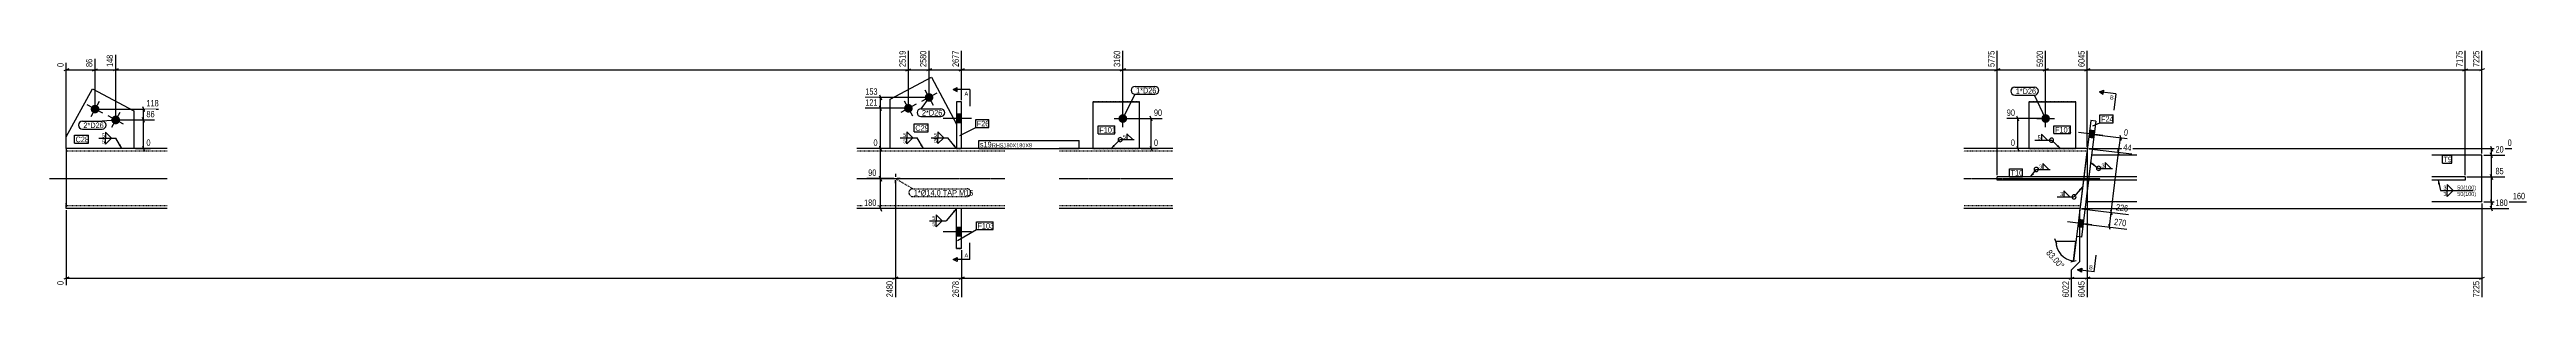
# Model space of a CAD drawing. Header units: millimetres. Extents: x 26 to 44344, y 8 to 1492.
# Drawn here: x 36936 to 44344, y 8 to 755 of the extents above; entities that cross this region are included whole.
import ezdxf

# ---------------------------------------------------------------- set-up
doc = ezdxf.new("R2010")
doc.units = ezdxf.units.MM
doc.linetypes.add('DXK_LINE_DOT2', pattern=[3.9198, 1.9599, -1.9599])
doc.linetypes.add('DXK_LINE_DOT3', pattern=[5.9187, 2.979, -0.9799, 0.9799, -0.9799])
for name, color, linetype in [('MÅLSÆTNING', 7, 'Continuous'), ('STÅL', 7, 'Continuous'), ('TEKST', 7, 'Continuous')]:
    doc.layers.add(name, color=color, linetype=linetype)
doc.styles.add('Arial', font='ARIAL.TTF', dxfattribs={"height": 0.2})
doc.styles.add('Arial Narrow', font='ARIALN.TTF', dxfattribs={"height": 0.2})

msp = doc.modelspace()

# ---------------------------------------------------------------- hatches: boundary and pattern name
at = {"layer": 'STÅL', "linetype": 'Continuous'}
for points in [[(39578.3, 617.6, -1), (39555.4, 605.4, -1)], [(37084, 570.4, -1), (37061, 582.6, -1)], [(37145.8, 537.6, -1), (37122.8, 549.8, -1)], [(39516.5, 584.8, -1), (39493.5, 572.6, -1)], [(39664, 535.1), (39664, 561.1), (39649, 561.1), (39649, 535.1)], [(39664, 535.1), (39664, 561.1), (39649, 561.1), (39649, 535.1)], [(40146.5, 561.1, -1), (40146.5, 535.1, -1)], [(42906.5, 561.1, -1), (42906.5, 535.1, -1)], [(43037.8, 513), (43035.1, 491.2), (43050, 489.3), (43052.7, 511.2)], [(43037.8, 513), (43035.1, 491.2), (43050, 489.3), (43052.7, 511.2)], [(43004.9, 245), (43002.2, 223.2), (43017.1, 221.3), (43019.8, 243.2)], [(43004.9, 245), (43002.2, 223.2), (43017.1, 221.3), (43019.8, 243.2)], [(39649, 221.1), (39649, 195.1), (39664, 195.1), (39664, 221.1)], [(39649, 221.1), (39649, 195.1), (39664, 195.1), (39664, 221.1)]]:
    msp.add_hatch(color=96, dxfattribs=at).paths.add_polyline_path(points)
at = {"layer": 'TEKST', "linetype": 'Continuous'}
for points in [[(37148.8, 470.4), (37152.4, 458.1), (37143.4, 467.3)], [(39546.2, 470.4), (39549.9, 458.1), (39540.9, 467.3)], [(39643.7, 469.9), (39649, 458.1), (39638.8, 466)], [(43006.5, 336.1), (43017, 343.6), (43011.3, 332)], [(39638.5, 270.5), (39649, 278.1), (39643.3, 266.5)]]:
    msp.add_hatch(color=3, dxfattribs=at).paths.add_polyline_path(points)

# ---------------------------------------------------------------- linework, layer by layer
at = {"layer": 'MÅLSÆTNING', "color": 7, "linetype": 'Continuous'}
for p, q in [((39505, 583.7), (39505, 751.4)), ((39566.8, 616.5), (39566.8, 751.4)), ((39566.8, 616.5), (39566.8, 751.4)), ((39664, 603.1), (39664, 751.4)), ((39664, 603.1), (39664, 751.4)), ((40146.5, 553.1), (40146.5, 751.4)), ((42906.5, 553.1), (42906.5, 751.4)), ((42906.5, 553.1), (42906.5, 751.4)), ((43031, 463.1), (43031, 751.4)), ((43031, 463.1), (43031, 751.4)), ((44161.5, 378.1), (44161.5, 751.4)), ((36994, 697.2), (36979, 691.2)), ((36986.5, 463.1), (36986.5, 714.9)), ((37065, 691.2), (37080, 697.2)), ((37072.5, 581.5), (37072.5, 727)), ((37072.5, 694.2), (37134.3, 694.2)), ((37141.8, 697.2), (37126.8, 691.2)), ((37141.8, 697.2), (37126.8, 691.2)), ((37134.3, 548.7), (37134.3, 739.2)), ((37134.3, 548.7), (37134.3, 739.2)), ((39497.5, 691.2), (39512.5, 697.2)), ((39505, 694.2), (39566.8, 694.2)), ((39574.3, 697.2), (39559.3, 691.2)), ((39574.3, 697.2), (39559.3, 691.2)), ((39566.8, 694.2), (39664, 694.2)), ((39671.5, 697.2), (39656.5, 691.2)), ((39656.5, 691.2), (39671.5, 697.2)), ((39664, 694.2), (40146.5, 694.2)), ((40139, 691.2), (40154, 697.2)), ((42769, 697.2), (42754, 691.2)), ((42754, 691.2), (42769, 697.2)), ((42761.5, 694.2), (42906.5, 694.2)), ((42914, 697.2), (42899, 691.2)), ((42899, 691.2), (42914, 697.2)), ((42906.5, 694.2), (43031, 694.2)), ((43038.5, 697.2), (43023.5, 691.2)), ((43023.5, 691.2), (43038.5, 697.2)), ((44154, 691.2), (44169, 697.2)), ((44161.5, 694.2), (44211.5, 694.2)), ((44219, 697.2), (44204, 691.2)), ((39561.8, 611.5), (39376.3, 611.5)), ((39418.4, 619), (39424.4, 604)), ((39421.4, 578.7), (39421.4, 611.5)), ((37077.5, 576.5), (37262.8, 576.5)), ((37139.3, 543.7), (37250.6, 543.7)), ((37214.8, 584), (37220.8, 569)), ((37220.8, 536.2), (37214.8, 551.2)), ((37217.8, 543.7), (37217.8, 576.5)), ((39500, 578.7), (39376.3, 578.7)), ((39424.4, 571.2), (39418.4, 586.2)), ((40151.5, 548.1), (40263.9, 548.1)), ((40234, 540.6), (40228, 555.6)), ((40231, 458.1), (40231, 548.1)), ((42901.5, 548.1), (42790.3, 548.1)), ((42826.1, 540.6), (42820.1, 555.6)), ((42823.1, 458.1), (42823.1, 548.1)), ((37193.7, 458.1), (37238.5, 458.1)), ((37214.8, 465.6), (37220.8, 450.6)), ((39445.7, 458.1), (39400.7, 458.1)), ((39445.7, 458.1), (39400.7, 458.1)), ((39418.4, 465.6), (39424.4, 450.6)), ((39424.4, 450.6), (39418.4, 465.6)), ((39421.4, 368.1), (39421.4, 458.1)), ((40201.5, 458.1), (40251.7, 458.1)), ((40228, 465.6), (40234, 450.6)), ((42851.5, 458.1), (42802.4, 458.1)), ((42820.1, 465.6), (42826.1, 450.6)), ((43030.4, 453.1), (42989.6, 120.5)), ((43031, 453.1), (43031, 12)), ((43031, 453.1), (43031, 12)), ((43036, 457.5), (43164.6, 441.7)), ((43041.4, 501.5), (43150.7, 488.1)), ((43102.6, 266.6), (43124.7, 446.6)), ((43126.8, 438.8), (43122.7, 454.4)), ((43126.8, 438.8), (43122.7, 454.4)), ((43124.7, 446.6), (43130.1, 490.6)), ((43128.1, 498.4), (43132.2, 482.8)), ((44236.8, 465.6), (44242.8, 450.6)), ((44242.8, 430.6), (44236.8, 445.6)), ((44242.8, 430.6), (44236.8, 445.6)), ((44239.8, 438.1), (44239.8, 458.1)), ((39418.4, 375.6), (39424.4, 360.6)), ((39424.4, 360.6), (39418.4, 375.6)), ((44166.5, 373.1), (44279.9, 373.1)), ((44166.5, 373.1), (44279.9, 373.1)), ((44216.5, 438.1), (44279.9, 438.1)), ((44236.8, 380.6), (44242.8, 365.6)), ((44242.8, 365.6), (44236.8, 380.6)), ((44239.8, 373.1), (44239.8, 438.1)), ((44239.8, 298.1), (44239.8, 373.1)), ((39461.5, 368.1), (39381.2, 368.1)), ((39461.5, 368.1), (39381.2, 368.1)), ((39421.4, 278.1), (39421.4, 368.1)), ((39466.5, 363.1), (39466.5, 12)), ((39466.5, 363.1), (39466.5, 12)), ((44216.5, 298.1), (44344.1, 298.1)), ((44216.5, 298.1), (44344.1, 298.1)), ((44236.8, 305.6), (44242.8, 290.6)), ((44236.8, 305.6), (44242.8, 290.6)), ((44239.8, 278.1), (44239.8, 298.1)), ((36986.5, 273.1), (36986.5, 48.6)), ((39445.7, 278.1), (39369, 278.1)), ((39418.4, 285.6), (39424.4, 270.6)), ((43008.5, 233.5), (43149.2, 216.2)), ((43008.9, 119.3), (43008.9, 273.1)), ((43008.9, 119.3), (43008.9, 273.1)), ((43013.9, 277.5), (43154.6, 260.2)), ((43013.9, 277.5), (43154.6, 260.2)), ((43099.3, 214.8), (43095.2, 230.4)), ((43097.2, 222.6), (43102.6, 266.6)), ((43100.6, 274.4), (43104.7, 258.8)), ((43100.6, 274.4), (43104.7, 258.8)), ((44211.5, 293.1), (44211.5, 12)), ((44242.8, 270.6), (44236.8, 285.6)), ((39664, 153.1), (39664, 12)), ((39664, 153.1), (39664, 12)), ((42939.9, 172.5), (42933.9, 187.5)), ((42936.9, 180), (42996.9, 180)), ((42989.6, 120.5), (42996.9, 180)), ((42981.8, 118.4), (42997.4, 122.5)), ((36994, 72.3), (36979, 66.3)), ((36986.5, 69.3), (39466.5, 69.3)), ((39474, 72.3), (39459, 66.3)), ((39459, 66.3), (39474, 72.3)), ((39466.5, 69.3), (39664, 69.3)), ((39671.5, 72.3), (39656.5, 66.3)), ((39656.5, 66.3), (39671.5, 72.3)), ((43038.5, 72.3), (43023.5, 66.3)), ((43038.5, 72.3), (43023.5, 66.3)), ((43031, 69.3), (44211.5, 69.3)), ((44204, 66.3), (44219, 72.3))]:
    msp.add_line(p, q, dxfattribs=at)
msp.add_arc((42996.9, 180), 60, 180, 263, dxfattribs=at)
at = {"layer": 'STÅL', "color": 2, "linetype": 'Continuous'}
for p, q in [((39450.7, 606.4), (39574.3, 672.1)), ((39574.3, 672.1), (39649, 531.4)), ((36986.5, 493.1), (37065, 637.1)), ((37065, 637.1), (37188.7, 571.4)), ((39450.7, 458.1), (39450.7, 606.4)), ((39664, 598.1), (39649, 598.1)), ((39649, 598.1), (39649, 458.1)), ((39664, 458.1), (39664, 598.1)), ((40056.5, 598.1), (40196.5, 598.1)), ((40056.5, 598.1), (40056.5, 458.1)), ((40196.5, 458.1), (40196.5, 598.1)), ((42856.5, 598.1), (42996.5, 598.1)), ((42856.5, 598.1), (42856.5, 458.1)), ((42996.5, 458.1), (42996.5, 598.1)), ((37188.7, 571.4), (37188.7, 458.1)), ((43041.3, 541.8), (43030.5, 453.6)), ((43056.2, 540), (43041.3, 541.8)), ((43056.2, 540), (43043.7, 438.1)), ((36986.5, 458.1), (36986.5, 493.1)), ((37288.7, 458.1), (36986.5, 458.1)), ((36986.5, 458.1), (36986.5, 294.1)), ((39794, 458.1), (39350.7, 458.1)), ((40296.5, 458.1), (39956.5, 458.1)), ((43031, 458.1), (42661.5, 458.1)), ((43029.8, 448.2), (43020.6, 373.1)), ((43030.5, 453.4), (43029.8, 448.2)), ((43030.5, 453.6), (43030.5, 453.4)), ((42761.5, 363.1), (42761.5, 373.1)), ((43179.5, 373.1), (42761.5, 373.1)), ((43043.7, 438.1), (43035.7, 373.1)), ((43179.5, 438.1), (43043.7, 438.1)), ((44211.5, 438.1), (44061.5, 438.1)), ((44161.5, 373.1), (44061.5, 373.1)), ((44161.5, 373.1), (44161.5, 363.1)), ((44211.5, 298.1), (44211.5, 438.1)), ((43179.5, 363.1), (42761.5, 363.1)), ((43019.4, 363.1), (43009.5, 282.6)), ((43026.5, 298.1), (43013.6, 192.6)), ((43034.5, 363.1), (43026.5, 298.1)), ((43179.5, 298.1), (43026.5, 298.1)), ((44161.5, 363.1), (44061.5, 363.1)), ((44211.5, 298.1), (44061.5, 298.1)), ((36986.5, 294.1), (36986.5, 282.8)), ((36986.5, 278.1), (36986.5, 282.8)), ((37288.7, 278.1), (36986.5, 278.1)), ((39794, 278.1), (39350.7, 278.1)), ((39649, 158.1), (39649, 278.1)), ((39664, 158.1), (39664, 278.1)), ((40296.5, 278.1), (39956.5, 278.1)), ((43008.9, 278.1), (42661.5, 278.1)), ((43009.5, 282.6), (42998.7, 194.4)), ((39664, 158.1), (39649, 158.1)), ((43013.6, 192.6), (42998.7, 194.4))]:
    msp.add_line(p, q, dxfattribs=at)
at = {"layer": 'STÅL', "color": 96, "linetype": 'Continuous'}
for p, q in [((37084.7, 599.5), (37060.3, 553.5)), ((39492.8, 601.6), (39517.2, 555.7)), ((39589.8, 623.7), (39543.9, 599.3)), ((39554.7, 634.5), (39579, 588.5)), ((37095.5, 564.3), (37049.5, 588.7)), ((37157.3, 531.5), (37111.4, 555.9)), ((37146.5, 566.6), (37122.1, 520.7)), ((39528, 590.9), (39482.1, 566.5)), ((39694, 548.1), (39609, 548.1)), ((39694, 548.1), (39609, 548.1)), ((39664, 561.1), (39649, 561.1)), ((39664, 561.1), (39649, 561.1)), ((39664, 535.1), (39649, 535.1)), ((39664, 535.1), (39649, 535.1)), ((40120.5, 548.1), (40172.5, 548.1)), ((40146.5, 522.1), (40146.5, 574.1)), ((42880.5, 548.1), (42932.5, 548.1)), ((42906.5, 522.1), (42906.5, 574.1)), ((43077.6, 497), (43005.2, 505.9)), ((43077.6, 497), (43005.2, 505.9)), ((43050, 489.3), (43035.1, 491.2)), ((43050, 489.3), (43035.1, 491.2)), ((43052.7, 511.2), (43037.8, 513)), ((43052.7, 511.2), (43037.8, 513)), ((39466.5, 382.1), (39466.5, 372.8)), ((39452.5, 368.1), (39461.8, 368.1)), ((39466.5, 354.1), (39466.5, 363.4)), ((39480.5, 368.1), (39471.1, 368.1)), ((43044.7, 229), (42972.3, 237.9)), ((43044.7, 229), (42972.3, 237.9)), ((43017.1, 221.3), (43002.2, 223.2)), ((43017.1, 221.3), (43002.2, 223.2)), ((43019.8, 243.2), (43004.9, 245)), ((43019.8, 243.2), (43004.9, 245)), ((39694, 208.1), (39609, 208.1)), ((39694, 208.1), (39609, 208.1)), ((39664, 221.1), (39649, 221.1)), ((39664, 221.1), (39649, 221.1)), ((39664, 195.1), (39649, 195.1)), ((39664, 195.1), (39649, 195.1))]:
    msp.add_line(p, q, dxfattribs=at)
at = {"layer": 'STÅL', "color": 7, "linetype": 'DXK_LINE_DOT2'}
for p, q in [((40196.5, 598.1), (40056.5, 598.1)), ((42996.5, 598.1), (42856.5, 598.1)), ((39649, 531.4), (39649.1, 531.1)), ((39649.1, 531.1), (39649.1, 458.1)), ((37188.7, 458.1), (36986.5, 458.1)), ((37288.7, 450.1), (36986.5, 450.1)), ((39794, 450.1), (39350.7, 450.1)), ((39649, 458.1), (39450.7, 458.1)), ((39649, 458.1), (39664, 458.1)), ((40296.5, 450.1), (39956.5, 450.1)), ((40056.5, 458.1), (40196.5, 458.1)), ((43030.1, 450.1), (42661.5, 450.1)), ((42856.5, 458.1), (42996.5, 458.1)), ((43030.5, 453.6), (43009.5, 282.6)), ((43031, 458.1), (43030.5, 453.6)), ((43043.7, 438.1), (43026.5, 298.1)), ((36986.5, 288), (36986.5, 294.1)), ((36986.5, 286.7), (36986.5, 288)), ((36986.5, 286.1), (36986.5, 286.7)), ((37288.7, 286.1), (36986.5, 286.1)), ((36986.5, 282.8), (36986.5, 286.1)), ((39794, 286.1), (39350.7, 286.1)), ((39664, 278.1), (39649, 278.1)), ((40296.5, 286.1), (39956.5, 286.1)), ((43009.9, 286.1), (42661.5, 286.1)), ((43009.5, 282.6), (43008.9, 278.1)), ((39649, 158.1), (39664, 158.1))]:
    msp.add_line(p, q, dxfattribs=at)
at = {"layer": 'STÅL', "color": 7, "linetype": 'DXK_LINE_DOT3'}
for p, q in [((36936.5, 368.1), (37288.7, 368.1)), ((39350.7, 368.1), (39794, 368.1)), ((39956.5, 368.1), (40296.5, 368.1)), ((42661.5, 368.1), (43070, 368.1))]:
    msp.add_line(p, q, dxfattribs=at)

# ---------------------------------------------------------------- wipeouts: each hides what was drawn before it
at = {"color": 0, "linetype": 'Continuous'}
msp.add_wipeout([(43109.5, 604.4), (43111, 616.9), (43100, 618.2), (43098.4, 605.8)], dxfattribs=at).dxf.layer = 'TEKST'

# ---------------------------------------------------------------- next in the draw order: hatches: boundary and pattern name
at = {"layer": 'TEKST', "linetype": 'Continuous'}
msp.add_hatch(color=30, dxfattribs=at).paths.add_polyline_path([(43079.5, 627), (43078.7, 620.8), (43067.1, 628.5)])

# ---------------------------------------------------------------- next in the draw order: linework, layer by layer
at = {"layer": 'TEKST', "color": 30, "linetype": 'Continuous'}
for p, q in [((43067.1, 628.5), (43080.3, 633.2)), ((43067.1, 628.5), (43078.7, 620.8)), ((43078.7, 620.8), (43080.3, 633.2))]:
    msp.add_line(p, q, dxfattribs=at)
at = {"layer": 'TEKST', "color": 7, "linetype": 'Continuous'}
for q in [(43067.1, 628.5), (43110.6, 572.8)]:
    msp.add_line((43116.7, 622.4), q, dxfattribs=at)

# ---------------------------------------------------------------- next in the draw order: texts
at = {"layer": 'TEKST', "color": 3, "linetype": 'Continuous', "style": 'Arial'}
msp.add_text('B', height=11.9, rotation=-7.00154, dxfattribs=at).set_placement((43098.4, 605.8))

# ---------------------------------------------------------------- next in the draw order: wipeouts: each hides what was drawn before it
at = {"color": 0, "linetype": 'Continuous'}
for points, layer in [([(39562.8, 755.4), (39534.8, 755.4), (39534.8, 698.7), (39562.8, 698.7)], 'MÅLSÆTNING'), ([(39660, 755.4), (39632, 755.4), (39632, 698.7), (39660, 698.7)], 'MÅLSÆTNING'), ([(40142.5, 755.4), (40114.5, 755.4), (40114.5, 698.7), (40142.5, 698.7)], 'MÅLSÆTNING'), ([(42902.5, 755.4), (42874.5, 755.4), (42874.5, 698.7), (42902.5, 698.7)], 'MÅLSÆTNING'), ([(37266.8, 580.5), (37266.8, 608.5), (37222.3, 608.5), (37222.3, 580.5)], 'MÅLSÆTNING'), ([(39416.9, 615.5), (39416.9, 643.5), (39372.3, 643.5), (39372.3, 615.5)], 'MÅLSÆTNING'), ([(40267.9, 552.1), (40267.9, 580.1), (40235.5, 580.1), (40235.5, 552.1)], 'MÅLSÆTNING'), ([(42818.6, 552.1), (42818.6, 580.1), (42786.3, 580.1), (42786.3, 552.1)], 'MÅLSÆTNING'), ([(43155.1, 491.5), (43158.5, 519.3), (43138.5, 521.8), (43135.1, 494)], 'MÅLSÆTNING'), ([(40255.7, 462.1), (40255.7, 490.1), (40235.5, 490.1), (40235.5, 462.1)], 'MÅLSÆTNING'), ([(42818.6, 462.1), (42818.6, 490.1), (42798.4, 490.1), (42798.4, 462.1)], 'MÅLSÆTNING'), ([(39413.2, 372.1), (39413.2, 400.1), (39380.9, 400.1), (39380.9, 372.1)], 'MÅLSÆTNING'), ([(39413.2, 282.1), (39413.2, 310.1), (39368.7, 310.1), (39368.7, 282.1)], 'MÅLSÆTNING'), ([(43155.4, 264.1), (43158.8, 291.9), (43114.6, 297.4), (43111.2, 269.6)], 'MÅLSÆTNING'), ([(36982.5, 64.7), (36954.5, 64.7), (36954.5, 44.6), (36982.5, 44.6)], 'MÅLSÆTNING'), ([(39462.5, 64.7), (39434.5, 64.7), (39434.5, 8), (39462.5, 8)], 'MÅLSÆTNING'), ([(44207.5, 64.7), (44179.5, 64.7), (44179.5, 8), (44207.5, 8)], 'MÅLSÆTNING'), ([(39684, 616.5), (39684, 629), (39672.9, 629), (39672.9, 616.5)], 'TEKST'), ([(39684, 131.5), (39684, 144), (39672.9, 144), (39672.9, 131.5)], 'TEKST')]:
    msp.add_wipeout(points, dxfattribs=at).dxf.layer = layer
at = {"color": 0}
for points, layer in [([(42949.9, 89.4), (42970.9, 107.9), (42922.2, 163), (42901.2, 144.4)], 'MÅLSÆTNING'), ([(40239.4, 624), (40239.4, 641.5), (40186.1, 641.5), (40186.1, 624)], 'TEKST'), ([(42870.2, 621.5), (42870.2, 639), (42816.9, 639), (42816.9, 621.5)], 'TEKST'), ([(37090.9, 519.4), (37090.9, 536.9), (37037.7, 536.9), (37037.7, 519.4)], 'TEKST'), ([(39742.4, 524.4), (39742.4, 541.9), (39709.4, 541.9), (39709.4, 524.4)], 'TEKST'), ([(42978.1, 505.7), (42978.1, 523.2), (42934.4, 523.2), (42934.4, 505.7)], 'TEKST'), ([(39498.2, 491.8), (39498.2, 506.3), (39488.6, 506.3), (39488.6, 491.8)], 'TEKST'), ([(40155.9, 486.2), (40155.9, 500.7), (40146.3, 500.7), (40146.3, 486.2)], 'TEKST'), ([(42891.4, 484.5), (42891.4, 499), (42881.7, 499), (42881.7, 484.5)], 'TEKST'), ([(42895.6, 396.9), (42895.6, 411.4), (42886, 411.4), (42886, 396.9)], 'TEKST'), ([(39677, 316.9), (39677, 334.4), (39521.4, 334.4), (39521.4, 316.9)], 'TEKST'), ([(42958.5, 314.6), (42958.5, 329.1), (42948.9, 329.1), (42948.9, 314.6)], 'TEKST'), ([(44104.7, 333.8), (44104.7, 348.3), (44095.1, 348.3), (44095.1, 333.8)], 'TEKST'), ([(39585.3, 242.9), (39585.3, 257.4), (39575.7, 257.4), (39575.7, 242.9)], 'TEKST'), ([(39755.2, 217.9), (39755.2, 235.4), (39711.6, 235.4), (39711.6, 217.9)], 'TEKST')]:
    msp.add_wipeout(points, dxfattribs=at).dxf.layer = layer

# ---------------------------------------------------------------- next in the draw order: hatches: boundary and pattern name
at = {"layer": 'TEKST', "linetype": 'Continuous'}
for color, points in [(30, [(39651.5, 635.2), (39651.5, 629), (39639, 635.2)]), (3, [(40122.4, 464.6), (40111.2, 458.1), (40118, 469.1)]), (3, [(42871.6, 381.2), (42861.6, 373.1), (42866.6, 385)]), (30, [(39651.5, 131.5), (39651.5, 125.3), (39639, 125.3)])]:
    msp.add_hatch(color=color, dxfattribs=at).paths.add_polyline_path(points)

# ---------------------------------------------------------------- next in the draw order: linework, layer by layer
at = {"layer": 'MÅLSÆTNING', "color": 7, "linetype": 'Continuous'}
for p, q in [((39505, 583.7), (39505, 751.4)), ((40146.5, 553.1), (40146.5, 751.4)), ((42761.5, 378.1), (42761.5, 751.4)), ((42761.5, 378.1), (42761.5, 751.4)), ((37134.3, 694.2), (39505, 694.2)), ((39497.5, 691.2), (39512.5, 697.2)), ((40154, 697.2), (40139, 691.2)), ((40146.5, 694.2), (42761.5, 694.2)), ((37139.3, 543.7), (37250.6, 543.7)), ((37220.8, 536.2), (37214.8, 551.2)), ((37217.8, 458.1), (37217.8, 543.7)), ((39500, 578.7), (39376.3, 578.7)), ((39424.4, 571.2), (39418.4, 586.2)), ((39421.4, 458.1), (39421.4, 578.7)), ((43036, 458.1), (44300.5, 458.1)), ((43036, 457.5), (43164.6, 441.7)), ((42983.9, 94.3), (43008.9, 119.3)), ((42983.9, 12), (42983.9, 94.3)), ((42976.4, 66.3), (42991.4, 72.3)), ((42983.9, 69.3), (43031, 69.3))]:
    msp.add_line(p, q, dxfattribs=at)
at = {"layer": 'TEKST', "color": 30, "linetype": 'Continuous'}
for p, q in [((39639, 635.2), (39651.5, 641.5)), ((39639, 635.2), (39651.5, 629)), ((39651.5, 629), (39651.5, 641.5)), ((39639, 125.3), (39651.5, 131.5)), ((39651.5, 119), (39639, 125.3)), ((39651.5, 131.5), (39651.5, 119))]:
    msp.add_line(p, q, dxfattribs=at)
at = {"layer": 'TEKST', "color": 7, "linetype": 'Continuous'}
for p, q in [((39689, 635.2), (39639, 635.2)), ((39689, 635.2), (39689, 585.2)), ((39689, 125.3), (39689, 175.3)), ((39689, 125.3), (39639, 125.3))]:
    msp.add_line(p, q, dxfattribs=at)
at = {"layer": 'TEKST', "color": 3, "linetype": 'Continuous'}
for p, q in [((39518.6, 490.3), (39500.8, 508.1)), ((39500.8, 508.1), (39500.8, 490.3)), ((39500.8, 490.3), (39518.6, 490.3)), ((40111.2, 458.1), (40138.5, 484.7)), ((40138.5, 484.7), (40179.9, 484.7)), ((40176.3, 484.7), (40158.4, 502.6)), ((40158.4, 502.6), (40158.4, 484.7)), ((40158.4, 484.7), (40176.3, 484.7)), ((42893.9, 500.9), (42893.9, 483)), ((42861.6, 373.1), (42878.3, 395.4)), ((42878.3, 395.4), (42919.6, 395.4)), ((42916.1, 395.4), (42898.2, 413.2)), ((42898.2, 413.2), (42898.2, 395.4)), ((42898.2, 395.4), (42916.1, 395.4)), ((42941.1, 313.1), (42991.2, 313.1)), ((42978.9, 313.1), (42961.1, 331)), ((42961.1, 331), (42961.1, 313.1)), ((42961.1, 313.1), (42978.9, 313.1)), ((43017, 343.6), (42991.2, 313.1)), ((44125.2, 332.3), (44107.3, 350.2)), ((44107.3, 350.2), (44107.3, 332.3)), ((44107.3, 332.3), (44125.2, 332.3)), ((39605.7, 241.4), (39587.9, 259.3)), ((39587.9, 259.3), (39587.9, 241.4)), ((39587.9, 241.4), (39605.7, 241.4))]:
    msp.add_line(p, q, dxfattribs=at)
for centre, start, end in [((40138.5, 484.7), 90, 270), ((40138.5, 484.7), 270, 90), ((42878.3, 395.4), 90, 270), ((42878.3, 395.4), 270, 90), ((42991.2, 313.1), 90, 270), ((42991.2, 313.1), 270, 90)]:
    msp.add_arc(centre, 6.25, start, end, dxfattribs=at)

# ---------------------------------------------------------------- next in the draw order: texts
at = {"layer": 'MÅLSÆTNING', "color": 3, "linetype": 'Continuous', "style": 'Arial Narrow'}
for s, height, rotation, p in [('2580', 19.09, 90.00021, (39558.8, 702.7)), ('2677', 19.09, 90.00021, (39656, 702.7)), ('3160', 19.09, 90.00021, (40138.5, 702.7)), ('5920', 19.09, 90.00021, (42898.5, 702.7)), ('0', 19.1, -7.00154, (43139.5, 497.5)), ('0', 19.1, 90.00021, (36978.5, 48.6)), ('2480', 19.09, 90.00021, (39458.5, 12)), ('7225', 19.09, 90.00021, (44203.5, 12))]:
    msp.add_text(s, height=height, rotation=rotation, dxfattribs=at).set_placement(p)
for s, height, p in [('118', 19.09, (37226.3, 584.5)), ('153', 19.09, (39376.3, 619.5)), ('90', 19.09, (40239.5, 556.1)), ('90', 19.09, (42790.3, 556.1)), ('0', 19.1, (40239.5, 466.1)), ('0', 19.1, (42802.4, 466.1)), ('90', 19.09, (39384.9, 376.1)), ('180', 19.09, (39372.7, 286.1))]:
    msp.add_text(s, height=height, dxfattribs=at).set_placement(p)
at = {"layer": 'MÅLSÆTNING', "color": 3, "style": 'Arial Narrow'}
msp.add_text('83.00°', height=19.09, rotation=-48.50088, dxfattribs=at).set_placement((42906.8, 144.1))
at = {"layer": 'TEKST', "color": 3, "linetype": 'Continuous', "style": 'Arial'}
for p in [(39672.9, 616.5), (39672.9, 131.5)]:
    msp.add_text('A', height=11.9, dxfattribs=at).set_placement(p)
at = {"layer": 'TEKST', "color": 3, "style": 'Arial Narrow'}
for s, p in [('5', (40147.3, 487.2)), ('5', (42882.7, 485.5)), ('3', (42887, 397.9)), ('3', (42949.9, 315.6))]:
    msp.add_text(s, height=11.9, dxfattribs=at).set_placement(p)

# ---------------------------------------------------------------- next in the draw order: wipeouts: each hides what was drawn before it
at = {"color": 0, "linetype": 'Continuous'}
msp.add_wipeout([(43150, 220.1), (43153.4, 247.9), (43109.2, 253.4), (43105.8, 225.6)], dxfattribs=at).dxf.layer = 'MÅLSÆTNING'
at = {"color": 0}
for points in [[(40239.4, 624), (40239.4, 641.5), (40186.1, 641.5), (40186.1, 624)], [(42870.2, 621.5), (42870.2, 639), (42816.9, 639), (42816.9, 621.5)], [(37090.9, 519.4), (37090.9, 536.9), (37037.7, 536.9), (37037.7, 519.4)], [(39742.4, 524.4), (39742.4, 541.9), (39709.4, 541.9), (39709.4, 524.4)], [(42978.1, 505.7), (42978.1, 523.2), (42934.4, 523.2), (42934.4, 505.7)], [(39677, 316.9), (39677, 334.4), (39521.4, 334.4), (39521.4, 316.9)], [(39755.2, 217.9), (39755.2, 235.4), (39711.6, 235.4), (39711.6, 217.9)]]:
    msp.add_wipeout(points, dxfattribs=at).dxf.layer = 'TEKST'

# ---------------------------------------------------------------- next in the draw order: hatches: boundary and pattern name
at = {"layer": 'TEKST', "linetype": 'Continuous'}
msp.add_hatch(color=3, dxfattribs=at).paths.add_polyline_path([(42943.8, 468.9), (42950.8, 458.1), (42939.5, 464.3)])

# ---------------------------------------------------------------- next in the draw order: linework, layer by layer
at = {"layer": 'MÅLSÆTNING', "color": 7, "linetype": 'Continuous'}
msp.add_line((43013.9, 278.1), (44292.1, 278.1), dxfattribs=at)
at = {"layer": 'TEKST', "color": 7, "linetype": 'Continuous'}
for p, q in [((40146.5, 548.1), (40183.1, 621)), ((40183.1, 644.5), (40242.4, 644.5)), ((40183.1, 621), (40242.4, 621)), ((42813.9, 642), (42873.2, 642)), ((42813.9, 618.5), (42873.2, 618.5)), ((42906.5, 548.1), (42873.2, 618.5)), ((37034.7, 539.9), (37093.9, 539.9)), ((37135.2, 542.8), (37093.9, 539.9)), ((39658.7, 497.5), (39706.4, 521.4)), ((39706.4, 544.9), (39745.4, 544.9)), ((39706.4, 521.4), (39706.4, 544.9)), ((39706.4, 521.4), (39745.4, 521.4)), ((39745.4, 521.4), (39745.4, 544.9)), ((42931.4, 526.2), (42981.1, 526.2)), ((42931.4, 502.7), (42931.4, 526.2)), ((42981.1, 502.7), (42981.1, 526.2)), ((37034.7, 516.4), (37093.9, 516.4)), ((42931.4, 502.7), (42981.1, 502.7)), ((39708.6, 238.4), (39758.2, 238.4)), ((39708.6, 214.9), (39708.6, 238.4)), ((39758.2, 214.9), (39758.2, 238.4)), ((39652.3, 182.4), (39708.6, 214.9)), ((39708.6, 214.9), (39758.2, 214.9))]:
    msp.add_line(p, q, dxfattribs=at)
at = {"layer": 'TEKST', "color": 3, "linetype": 'Continuous'}
for p, q in [((42874, 483), (42924.1, 483)), ((42911.8, 483), (42893.9, 500.9)), ((42893.9, 483), (42911.8, 483)), ((42950.8, 458.1), (42924.1, 483))]:
    msp.add_line(p, q, dxfattribs=at)
at = {"layer": 'TEKST', "color": 7, "linetype": 'DXK_LINE_DOT2'}
for p, q in [((39466.5, 368.1), (39518.4, 337.4)), ((39518.4, 337.4), (39680, 337.4)), ((39518.4, 313.9), (39680, 313.9))]:
    msp.add_line(p, q, dxfattribs=at)
at = {"layer": 'TEKST', "color": 7, "linetype": 'Continuous'}
for centre, start, end in [((40183.1, 632.8), 90, 270), ((40242.4, 632.8), 270, 90), ((42813.9, 630.3), 90, 270), ((42873.2, 630.3), 270, 90), ((37034.7, 528.2), 90, 270), ((37093.9, 528.2), 270, 90)]:
    msp.add_arc(centre, 11.7, start, end, dxfattribs=at)
at = {"layer": 'TEKST', "color": 3, "linetype": 'Continuous'}
for start, end in [(90, 270), (270, 90)]:
    msp.add_arc((42924.1, 483), 6.25, start, end, dxfattribs=at)
at = {"layer": 'TEKST', "color": 7, "linetype": 'DXK_LINE_DOT2'}
for centre, start, end in [((39518.4, 325.7), 90, 270), ((39680, 325.7), 270, 90)]:
    msp.add_arc(centre, 11.7, start, end, dxfattribs=at)

# ---------------------------------------------------------------- next in the draw order: texts
at = {"layer": 'MÅLSÆTNING', "color": 3, "linetype": 'Continuous', "style": 'Arial Narrow'}
for s, p in [('270', (43110.2, 229)), ('226', (43115.6, 273))]:
    msp.add_text(s, height=19.09, rotation=-7.00154, dxfattribs=at).set_placement(p)
at = {"layer": 'TEKST', "color": 3, "style": 'Arial Narrow'}
for s, height, p in [('1*D26', 16.7, (40186.1, 624)), ('1*D26', 16.7, (42816.9, 621.5)), ('2*D26', 16.7, (37037.7, 519.4)), ('F26', 16.7, (39709.4, 524.4)), ('F101', 16.7, (42934.4, 505.7)), ('1*Ø14.0 TAP M16', 16.702, (39521.4, 316.9)), ('F103', 16.7, (39711.6, 217.9))]:
    msp.add_text(s, height=height, dxfattribs=at).set_placement(p)

# ---------------------------------------------------------------- next in the draw order: wipeouts: each hides what was drawn before it
at = {"color": 0, "linetype": 'Continuous'}
for points, layer in [([(37130.3, 743.2), (37102.3, 743.2), (37102.3, 698.7), (37130.3, 698.7)], 'MÅLSÆTNING'), ([(39501, 755.4), (39473, 755.4), (39473, 698.7), (39501, 698.7)], 'MÅLSÆTNING'), ([(42757.5, 755.4), (42729.5, 755.4), (42729.5, 698.7), (42757.5, 698.7)], 'MÅLSÆTNING'), ([(39416.9, 582.7), (39416.9, 610.7), (39372.3, 610.7), (39372.3, 582.7)], 'MÅLSÆTNING'), ([(37254.6, 547.7), (37254.6, 575.7), (37222.3, 575.7), (37222.3, 547.7)], 'MÅLSÆTNING'), ([(37242.5, 462.1), (37242.5, 490.1), (37222.3, 490.1), (37222.3, 462.1)], 'MÅLSÆTNING'), ([(39416.9, 462.1), (39416.9, 490.1), (39396.7, 490.1), (39396.7, 462.1)], 'MÅLSÆTNING'), ([(43165.4, 445.6), (43168.8, 473.4), (43136.7, 477.4), (43133.3, 449.6)], 'MÅLSÆTNING'), ([(44304.5, 462.1), (44304.5, 490.1), (44284.3, 490.1), (44284.3, 462.1)], 'MÅLSÆTNING'), ([(43027, 64.7), (42999, 64.7), (42999, 8), (43027, 8)], 'MÅLSÆTNING'), ([(39498.2, 473), (39498.2, 487.5), (39488.6, 487.5), (39488.6, 473)], 'TEKST'), ([(39585.3, 224.1), (39585.3, 238.6), (39575.7, 238.6), (39575.7, 224.1)], 'TEKST')]:
    msp.add_wipeout(points, dxfattribs=at).dxf.layer = layer
at = {"color": 0}
for points in [[(43105.1, 538.2), (43105.1, 555.7), (43072, 555.7), (43072, 538.2)], [(42834.5, 376.6), (42834.5, 394.1), (42801.5, 394.1), (42801.5, 376.6)], [(43082.1, 400), (43082.1, 414.5), (43072.5, 414.5), (43072.5, 400)], [(44118.7, 417.2), (44118.7, 434.7), (44096.4, 434.7), (44096.4, 417.2)]]:
    msp.add_wipeout(points, dxfattribs=at).dxf.layer = 'TEKST'

# ---------------------------------------------------------------- next in the draw order: hatches: boundary and pattern name
at = {"layer": 'TEKST', "linetype": 'Continuous'}
msp.add_hatch(color=3, dxfattribs=at).paths.add_polyline_path([(43049.1, 406.5), (43041.1, 416.5), (43052.9, 411.4)])

# ---------------------------------------------------------------- next in the draw order: linework, layer by layer
at = {"layer": 'MÅLSÆTNING', "color": 7, "linetype": 'Continuous'}
for p, q in [((36986.5, 694.2), (37072.5, 694.2)), ((37065, 691.2), (37080, 697.2)), ((37072.5, 581.5), (37072.5, 727)), ((44216.5, 438.1), (44279.9, 438.1)), ((42983.9, 94.3), (43008.9, 119.3)), ((42983.9, 12), (42983.9, 94.3)), ((39664, 69.3), (42983.9, 69.3)), ((42976.4, 66.3), (42991.4, 72.3))]:
    msp.add_line(p, q, dxfattribs=at)
at = {"layer": 'TEKST', "color": 3, "linetype": 'Continuous'}
for p, q in [((39480.8, 490.3), (39531, 490.3)), ((39500.8, 490.3), (39518.6, 490.3)), ((39518.6, 490.3), (39500.8, 472.4)), ((39500.8, 472.4), (39500.8, 490.3)), ((39549.9, 458.1), (39531, 490.3)), ((43041.1, 416.5), (43064.7, 398.5)), ((43064.7, 398.5), (43106.1, 398.5)), ((43102.5, 398.5), (43084.7, 416.4)), ((43084.7, 416.4), (43084.7, 398.5)), ((43084.7, 398.5), (43102.5, 398.5)), ((39567.9, 241.4), (39618, 241.4)), ((39587.9, 241.4), (39605.7, 241.4)), ((39605.7, 241.4), (39587.9, 223.5)), ((39587.9, 223.5), (39587.9, 241.4)), ((39649, 278.1), (39618, 241.4))]:
    msp.add_line(p, q, dxfattribs=at)
for start, end in [(90, 270), (270, 90)]:
    msp.add_arc((43064.7, 398.5), 6.25, start, end, dxfattribs=at)

# ---------------------------------------------------------------- next in the draw order: texts
at = {"layer": 'MÅLSÆTNING', "color": 3, "linetype": 'Continuous', "style": 'Arial Narrow'}
for s, rotation, p in [('2519', 90.00021, (39497, 702.7)), ('5775', 90.00021, (42753.5, 702.7)), ('148', 90.00021, (37126.3, 702.7)), ('44', -7.00154, (43137.8, 453)), ('6045', 90.00021, (43023, 12))]:
    msp.add_text(s, height=19.09, rotation=rotation, dxfattribs=at).set_placement(p)
for s, height, p in [('121', 19.09, (39376.3, 586.7)), ('86', 19.09, (37226.3, 551.7)), ('0', 19.1, (37226.3, 466.1)), ('0', 19.1, (39400.7, 466.1)), ('0', 19.1, (44288.3, 466.1))]:
    msp.add_text(s, height=height, dxfattribs=at).set_placement(p)
at = {"layer": 'TEKST', "color": 3, "style": 'Arial Narrow'}
for s, p in [('5', (39489.6, 492.8)), ('3', (43073.5, 401)), ('5', (39576.7, 243.9))]:
    msp.add_text(s, height=11.9, dxfattribs=at).set_placement(p)
at = {"layer": 'TEKST', "color": 3, "linetype": 'Continuous', "style": 'Arial Narrow'}
for p in [(39489.6, 474), (39576.7, 225.1)]:
    msp.add_text('5', height=11.9, dxfattribs=at).set_placement(p)

# ---------------------------------------------------------------- next in the draw order: wipeouts: each hides what was drawn before it
at = {"color": 0, "linetype": 'Continuous'}
msp.add_wipeout([(44344.5, 302.1), (44344.5, 330.1), (44299.9, 330.1), (44299.9, 302.1)], dxfattribs=at).dxf.layer = 'MÅLSÆTNING'
at = {"color": 0}
for points in [[(40119.6, 505.4), (40119.6, 522.9), (40075.9, 522.9), (40075.9, 505.4)], [(43105.1, 538.2), (43105.1, 555.7), (43072, 555.7), (43072, 538.2)], [(37101.5, 490.3), (37101.5, 504.8), (37091.9, 504.8), (37091.9, 490.3)], [(39749.7, 461.6), (39749.7, 479.1), (39718.8, 479.1), (39718.8, 461.6)], [(42834.5, 376.6), (42834.5, 394.1), (42801.5, 394.1), (42801.5, 376.6)], [(44118.7, 417.2), (44118.7, 434.7), (44096.4, 434.7), (44096.4, 417.2)]]:
    msp.add_wipeout(points, dxfattribs=at).dxf.layer = 'TEKST'

# ---------------------------------------------------------------- next in the draw order: linework, layer by layer
at = {"layer": 'TEKST', "color": 7, "linetype": 'Continuous'}
for p, q in [((43047.3, 526.5), (43069, 535.2)), ((43069, 558.7), (43108.1, 558.7)), ((43069, 535.2), (43069, 558.7)), ((43069, 535.2), (43108.1, 535.2)), ((43108.1, 535.2), (43108.1, 558.7)), ((42798.5, 397.1), (42837.5, 397.1)), ((42798.5, 373.6), (42798.5, 397.1)), ((42798.5, 373.6), (42837.5, 373.6)), ((42837.5, 373.6), (42837.5, 397.1)), ((44093.4, 437.7), (44121.7, 437.7)), ((44093.4, 414.2), (44093.4, 437.7)), ((44093.4, 414.2), (44121.7, 414.2)), ((44121.7, 414.2), (44121.7, 437.7))]:
    msp.add_line(p, q, dxfattribs=at)
at = {"layer": 'TEKST', "color": 3, "linetype": 'Continuous'}
for p, q in [((37122, 488.8), (37104.1, 506.7)), ((37104.1, 506.7), (37104.1, 488.8)), ((37104.1, 488.8), (37122, 488.8))]:
    msp.add_line(p, q, dxfattribs=at)

# ---------------------------------------------------------------- next in the draw order: texts
at = {"layer": 'TEKST', "color": 3, "style": 'Arial Narrow'}
for s, p in [('F24', (43072, 538.2)), ('T10', (42801.5, 376.6)), ('T9', (44096.4, 417.2))]:
    msp.add_text(s, height=16.7, dxfattribs=at).set_placement(p)

# ---------------------------------------------------------------- next in the draw order: wipeouts: each hides what was drawn before it
at = {"color": 0, "linetype": 'Continuous'}
for points, layer in [([(36982.5, 718.9), (36954.5, 718.9), (36954.5, 698.7), (36982.5, 698.7)], 'MÅLSÆTNING'), ([(37068.5, 731), (37040.5, 731), (37040.5, 698.7), (37068.5, 698.7)], 'MÅLSÆTNING'), ([(44280.3, 442.1), (44280.3, 470.1), (44247.9, 470.1), (44247.9, 442.1)], 'MÅLSÆTNING'), ([(44292.5, 282.1), (44292.5, 310.1), (44247.9, 310.1), (44247.9, 282.1)], 'MÅLSÆTNING'), ([(39660, 64.7), (39632, 64.7), (39632, 8), (39660, 8)], 'MÅLSÆTNING'), ([(42979.9, 64.7), (42951.9, 64.7), (42951.9, 8), (42979.9, 8)], 'MÅLSÆTNING'), ([(43046.9, 95.2), (43048.5, 107.6), (43037.4, 109), (43035.9, 96.6)], 'TEKST')]:
    msp.add_wipeout(points, dxfattribs=at).dxf.layer = layer
at = {"color": 0}
for points in [[(40119.6, 505.4), (40119.6, 522.9), (40075.9, 522.9), (40075.9, 505.4)], [(39590.7, 492.1), (39590.7, 506.6), (39581.1, 506.6), (39581.1, 492.1)], [(39749.7, 461.6), (39749.7, 479.1), (39718.8, 479.1), (39718.8, 461.6)]]:
    msp.add_wipeout(points, dxfattribs=at).dxf.layer = 'TEKST'

# ---------------------------------------------------------------- next in the draw order: hatches: boundary and pattern name
at = {"layer": 'TEKST', "linetype": 'Continuous'}
msp.add_hatch(color=30, dxfattribs=at).paths.add_polyline_path([(43014.7, 99.2), (43013.9, 93), (43001.5, 94.5)])

# ---------------------------------------------------------------- next in the draw order: linework, layer by layer
at = {"layer": 'MÅLSÆTNING', "color": 7, "linetype": 'Continuous'}
msp.add_line((44211.5, 443.1), (44211.5, 751.4), dxfattribs=at)
at = {"layer": 'TEKST', "color": 7, "linetype": 'Continuous'}
for p, q in [((40072.9, 525.9), (40122.6, 525.9)), ((40072.9, 502.4), (40072.9, 525.9)), ((40122.6, 502.4), (40122.6, 525.9)), ((39715.8, 458.6), (39715.8, 482.1)), ((40072.9, 502.4), (40122.6, 502.4)), ((43051.1, 88.4), (43001.5, 94.5)), ((43051.1, 88.4), (43057.2, 138))]:
    msp.add_line(p, q, dxfattribs=at)
at = {"layer": 'TEKST', "color": 3, "linetype": 'Continuous'}
for p, q in [((39611.1, 490.6), (39593.3, 508.5)), ((39593.3, 508.5), (39593.3, 490.6)), ((39593.3, 490.6), (39611.1, 490.6))]:
    msp.add_line(p, q, dxfattribs=at)
at = {"layer": 'TEKST', "color": 30, "linetype": 'Continuous'}
for p, q in [((43001.5, 94.5), (43014.7, 99.2)), ((43013.2, 86.8), (43001.5, 94.5)), ((43014.7, 99.2), (43013.2, 86.8))]:
    msp.add_line(p, q, dxfattribs=at)

# ---------------------------------------------------------------- next in the draw order: texts
at = {"layer": 'MÅLSÆTNING', "color": 3, "linetype": 'Continuous', "style": 'Arial Narrow'}
for s, height, p in [('0', 19.1, (36978.5, 702.7)), ('86', 19.09, (37064.5, 702.7)), ('2678', 19.09, (39656, 12)), ('6022', 19.09, (42975.9, 12))]:
    msp.add_text(s, height=height, rotation=90.00021, dxfattribs=at).set_placement(p)
for s, p in [('20', (44251.9, 446.1)), ('180', (44251.9, 286.1)), ('160', (44303.9, 306.1))]:
    msp.add_text(s, height=19.09, dxfattribs=at).set_placement(p)
at = {"layer": 'TEKST', "color": 3, "style": 'Arial Narrow'}
msp.add_text('F101', height=16.7, dxfattribs=at).set_placement((40075.9, 505.4))
at = {"layer": 'TEKST', "color": 3, "linetype": 'Continuous', "style": 'Arial'}
msp.add_text('B', height=11.9, rotation=-7.00154, dxfattribs=at).set_placement((43035.9, 96.6))

# ---------------------------------------------------------------- next in the draw order: wipeouts: each hides what was drawn before it
at = {"color": 0, "linetype": 'Continuous'}
for points, layer in [([(44280.3, 377.1), (44280.3, 405.1), (44247.9, 405.1), (44247.9, 377.1)], 'MÅLSÆTNING'), ([(37101.5, 471.6), (37101.5, 486.1), (37091.9, 486.1), (37091.9, 471.6)], 'TEKST')]:
    msp.add_wipeout(points, dxfattribs=at).dxf.layer = layer
at = {"color": 0}
msp.add_wipeout([(40013, 461.6), (40013, 474.1), (39755, 474.1), (39755, 461.6)], dxfattribs=at).dxf.layer = 'TEKST'

# ---------------------------------------------------------------- next in the draw order: linework, layer by layer
at = {"layer": 'TEKST', "color": 3, "linetype": 'Continuous'}
for p, q in [((37084.2, 488.8), (37134.3, 488.8)), ((37104.1, 488.8), (37122, 488.8)), ((37122, 488.8), (37104.1, 470.9)), ((37104.1, 470.9), (37104.1, 488.8)), ((37152.4, 458.1), (37134.3, 488.8))]:
    msp.add_line(p, q, dxfattribs=at)

# ---------------------------------------------------------------- next in the draw order: texts
at = {"layer": 'MÅLSÆTNING', "color": 3, "linetype": 'Continuous', "style": 'Arial Narrow'}
msp.add_text('85', height=19.09, dxfattribs=at).set_placement((44251.9, 381.1))
at = {"layer": 'TEKST', "color": 3, "style": 'Arial Narrow'}
msp.add_text('5', height=11.9, dxfattribs=at).set_placement((37092.9, 491.3))
at = {"layer": 'TEKST', "color": 3, "linetype": 'Continuous', "style": 'Arial Narrow'}
msp.add_text('5', height=11.9, dxfattribs=at).set_placement((37092.9, 472.6))

# ---------------------------------------------------------------- next in the draw order: wipeouts: each hides what was drawn before it
at = {"color": 0, "linetype": 'Continuous'}
for points, layer in [([(44207.5, 755.4), (44179.5, 755.4), (44179.5, 698.7), (44207.5, 698.7)], 'MÅLSÆTNING'), ([(39590.7, 473.4), (39590.7, 487.9), (39581.1, 487.9), (39581.1, 473.4)], 'TEKST')]:
    msp.add_wipeout(points, dxfattribs=at).dxf.layer = layer
at = {"color": 0}
msp.add_wipeout([(40013, 461.6), (40013, 474.1), (39755, 474.1), (39755, 461.6)], dxfattribs=at).dxf.layer = 'TEKST'

# ---------------------------------------------------------------- next in the draw order: linework, layer by layer
at = {"layer": 'MÅLSÆTNING', "color": 7, "linetype": 'Continuous'}
for p, q in [((44161.5, 378.1), (44161.5, 751.4)), ((43031, 694.2), (44161.5, 694.2)), ((44154, 691.2), (44169, 697.2))]:
    msp.add_line(p, q, dxfattribs=at)
at = {"layer": 'TEKST', "color": 3, "linetype": 'Continuous'}
for p, q in [((39573.3, 490.6), (39623.4, 490.6)), ((39593.3, 490.6), (39611.1, 490.6)), ((39611.1, 490.6), (39593.3, 472.8)), ((39593.3, 472.8), (39593.3, 490.6)), ((39649, 458.1), (39623.4, 490.6))]:
    msp.add_line(p, q, dxfattribs=at)
at = {"layer": 'TEKST', "color": 7, "linetype": 'Continuous'}
for p, q in [((39715.8, 482.1), (40016, 482.1)), ((39715.8, 458.6), (40016, 458.6)), ((40016, 458.6), (40016, 482.1))]:
    msp.add_line(p, q, dxfattribs=at)

# ---------------------------------------------------------------- next in the draw order: texts
at = {"layer": 'MÅLSÆTNING', "color": 3, "linetype": 'Continuous', "style": 'Arial Narrow'}
msp.add_text('7225', height=19.09, rotation=90.00021, dxfattribs=at).set_placement((44203.5, 702.7))
at = {"layer": 'TEKST', "color": 3, "style": 'Arial Narrow'}
for s, height, p in [('5', 11.9, (39582.1, 493.1)), ('s19', 16.7, (39718.8, 461.6)), ('RHS180X180X8', 11.93, (39755, 461.6))]:
    msp.add_text(s, height=height, dxfattribs=at).set_placement(p)
at = {"layer": 'TEKST', "color": 3, "linetype": 'Continuous', "style": 'Arial Narrow'}
msp.add_text('5', height=11.9, dxfattribs=at).set_placement((39582.1, 474.4))

# ---------------------------------------------------------------- next in the draw order: wipeouts: each hides what was drawn before it
at = {"color": 0}
msp.add_wipeout([(37049.6, 477.2), (37049.6, 494.7), (37014.4, 494.7), (37014.4, 477.2)], dxfattribs=at).dxf.layer = 'TEKST'

# ---------------------------------------------------------------- next in the draw order: wipeouts: each hides what was drawn before it
at = {"color": 0, "linetype": 'Continuous'}
for points, layer in [([(43027, 755.4), (42999, 755.4), (42999, 698.7), (43027, 698.7)], 'MÅLSÆTNING'), ([(44157.5, 755.4), (44129.5, 755.4), (44129.5, 698.7), (44157.5, 698.7)], 'MÅLSÆTNING'), ([(44185.7, 333.8), (44185.7, 348.3), (44136.5, 348.3), (44136.5, 333.8)], 'TEKST')]:
    msp.add_wipeout(points, dxfattribs=at).dxf.layer = layer
at = {"color": 0}
for points in [[(39561.1, 511.3), (39561.1, 528.8), (39525.9, 528.8), (39525.9, 511.3)], [(37049.6, 477.2), (37049.6, 494.7), (37014.4, 494.7), (37014.4, 477.2)]]:
    msp.add_wipeout(points, dxfattribs=at).dxf.layer = 'TEKST'

# ---------------------------------------------------------------- next in the draw order: linework, layer by layer
at = {"layer": 'TEKST', "color": 7, "linetype": 'Continuous'}
for p, q in [((37011.4, 497.7), (37052.6, 497.7)), ((37011.4, 474.2), (37011.4, 497.7)), ((37011.4, 474.2), (37052.6, 474.2)), ((37052.6, 474.2), (37052.6, 497.7))]:
    msp.add_line(p, q, dxfattribs=at)

# ---------------------------------------------------------------- next in the draw order: texts
at = {"layer": 'MÅLSÆTNING', "color": 3, "linetype": 'Continuous', "style": 'Arial Narrow'}
for s, p in [('6045', (43023, 702.7)), ('7175', (44153.5, 702.7))]:
    msp.add_text(s, height=19.09, rotation=90.00021, dxfattribs=at).set_placement(p)
at = {"layer": 'TEKST', "color": 3, "style": 'Arial Narrow'}
msp.add_text('C28', height=16.7, dxfattribs=at).set_placement((37014.4, 477.2))

# ---------------------------------------------------------------- next in the draw order: wipeouts: each hides what was drawn before it
at = {"color": 0}
msp.add_wipeout([(39561.1, 511.3), (39561.1, 528.8), (39525.9, 528.8), (39525.9, 511.3)], dxfattribs=at).dxf.layer = 'TEKST'
at = {"color": 0, "linetype": 'Continuous'}
msp.add_wipeout([(44104.7, 315), (44104.7, 329.5), (44095.1, 329.5), (44095.1, 315)], dxfattribs=at).dxf.layer = 'TEKST'

# ---------------------------------------------------------------- next in the draw order: hatches: boundary and pattern name
at = {"layer": 'TEKST', "linetype": 'Continuous'}
msp.add_hatch(color=3, dxfattribs=at).paths.add_polyline_path([(44080.2, 350.2), (44080.6, 363.1), (44086.3, 351.5)])

# ---------------------------------------------------------------- next in the draw order: linework, layer by layer
at = {"layer": 'TEKST', "color": 7, "linetype": 'Continuous'}
for p, q in [((39522.9, 531.8), (39564.1, 531.8)), ((39522.9, 508.3), (39522.9, 531.8)), ((39564.1, 508.3), (39564.1, 531.8)), ((39522.9, 508.3), (39564.1, 508.3))]:
    msp.add_line(p, q, dxfattribs=at)
at = {"layer": 'TEKST', "color": 3, "linetype": 'Continuous'}
for p, q in [((44080.6, 363.1), (44087.4, 332.3)), ((44107.3, 332.3), (44125.2, 332.3)), ((44125.2, 332.3), (44107.3, 314.4)), ((44107.3, 314.4), (44107.3, 332.3))]:
    msp.add_line(p, q, dxfattribs=at)

# ---------------------------------------------------------------- next in the draw order: texts
at = {"layer": 'TEKST', "color": 3, "style": 'Arial Narrow'}
msp.add_text('C29', height=16.7, dxfattribs=at).set_placement((39525.9, 511.3))

# ---------------------------------------------------------------- next in the draw order: wipeouts: each hides what was drawn before it
at = {"color": 0}
msp.add_wipeout([(39599, 557), (39599, 574.5), (39545.7, 574.5), (39545.7, 557)], dxfattribs=at).dxf.layer = 'TEKST'
at = {"color": 0, "linetype": 'Continuous'}
msp.add_wipeout([(44185.7, 315), (44185.7, 329.5), (44136.5, 329.5), (44136.5, 315)], dxfattribs=at).dxf.layer = 'TEKST'

# ---------------------------------------------------------------- next in the draw order: linework, layer by layer
at = {"layer": 'TEKST', "color": 3, "linetype": 'Continuous'}
msp.add_line((44087.4, 332.3), (44184.7, 332.3), dxfattribs=at)

# ---------------------------------------------------------------- next in the draw order: texts
at = {"layer": 'TEKST', "color": 3, "style": 'Arial Narrow'}
msp.add_text('3', height=11.9, dxfattribs=at).set_placement((44096.1, 334.8))
at = {"layer": 'TEKST', "color": 3, "linetype": 'Continuous', "style": 'Arial Narrow'}
for s, height, p in [('3', 11.9, (44096.1, 316)), ('50(100)', 11.93, (44137.5, 334.8)), ('50(100)', 11.93, (44137.5, 316))]:
    msp.add_text(s, height=height, dxfattribs=at).set_placement(p)

# ---------------------------------------------------------------- next in the draw order: wipeouts: each hides what was drawn before it
at = {"color": 0}
msp.add_wipeout([(39599, 557), (39599, 574.5), (39545.7, 574.5), (39545.7, 557)], dxfattribs=at).dxf.layer = 'TEKST'

# ---------------------------------------------------------------- next in the draw order: linework, layer by layer
at = {"layer": 'TEKST', "color": 7, "linetype": 'Continuous'}
for p, q in [((39566.8, 611.5), (39542.7, 577.5)), ((39542.7, 577.5), (39602, 577.5)), ((39542.7, 554), (39602, 554))]:
    msp.add_line(p, q, dxfattribs=at)
for centre, start, end in [((39542.7, 565.7), 90, 270), ((39602, 565.7), 270, 90)]:
    msp.add_arc(centre, 11.7, start, end, dxfattribs=at)

# ---------------------------------------------------------------- next in the draw order: texts
at = {"layer": 'TEKST', "color": 3, "style": 'Arial Narrow'}
msp.add_text('2*D26', height=16.7, dxfattribs=at).set_placement((39545.7, 557))

doc.saveas('drawing.dxf')
